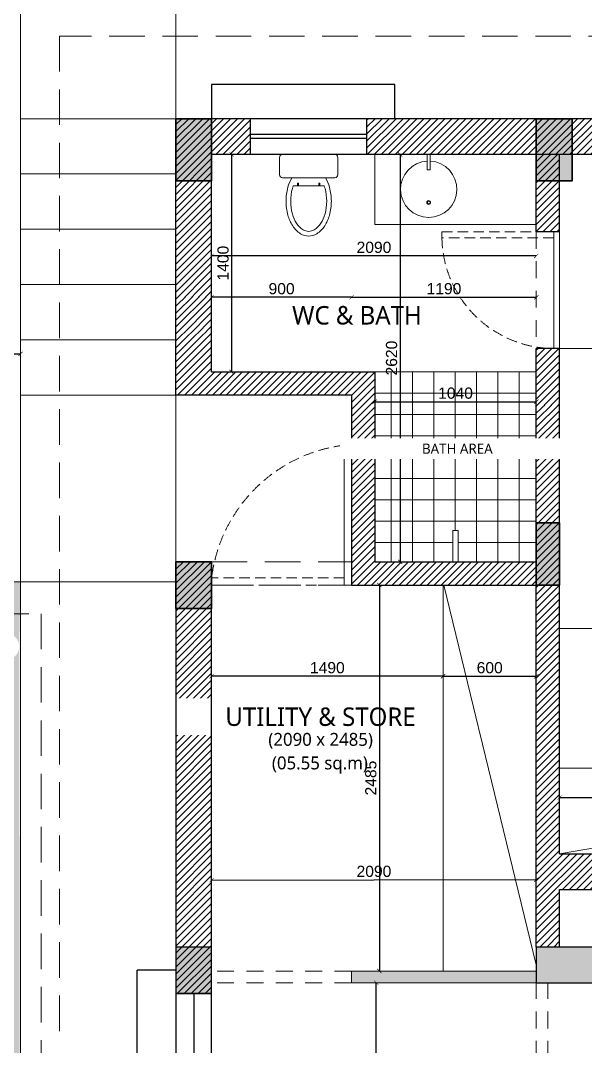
# Model space of a CAD drawing. Header units: millimetres. Extents: x 922141 to 965068, y 34629 to 256118.
# Drawn here: x 930969 to 934605, y 173463 to 180063 of the extents above; entities that cross this region are included whole.
import ezdxf

# ---------------------------------------------------------------- set-up
doc = ezdxf.new("R2010")
doc.units = ezdxf.units.MM
doc.header["$PDMODE"] = 35
for name, pattern in [('DASHED', [19.05, 12.7, -6.35]), ('DASHED2', [0.375, 0.25, -0.125]), ('HIDDEN', [0.35, 0.2, -0.15])]:
    doc.linetypes.add(name, pattern=pattern)
doc.layers.get('0').update_dxf_attribs({"plot": 0})
doc.layers.get('Defpoints').update_dxf_attribs({"color": 6})
for name, color, linetype, lineweight in [('A-HATCH', 251, 'Continuous', 9), ('ABA_04_rcc column', 3, 'Continuous', 35), ('HATCH', 8, 'Continuous', 5), ('MCA__ ARREDO', 133, 'Continuous', 5), ('MCA__ FINESTRE', 111, 'Continuous', 5), ('MCA__ LANDSCAPE', 136, 'Continuous', 5), ('MCA__ LAYOUT TESTO', 6, 'Continuous', 5), ('MCA__ MURI ESISTENTI SEZIONATI', 30, 'Continuous', 30), ('MCA__ SCALE', 154, 'Continuous', 18)]:
    doc.layers.add(name, color=color, linetype=linetype, lineweight=lineweight)
for name, color, linetype in [('ABA_09_ hatch rcc', 43, 'Continuous'), ('MCA__ FACCIATA', 140, 'Continuous'), ('MCA__ PISCINA ELEV.', 91, 'Continuous')]:
    doc.layers.add(name, color=color, linetype=linetype)
doc.styles.get("Standard").update_dxf_attribs({"font": 'arial.ttf'})
doc.dimstyles.new('ISO-25', dxfattribs={"dimtxt": 250, "dimasz": 20, "dimexe": 1.25, "dimexo": 0.625, "dimtad": 1, "dimdec": 1, "dimrnd": 5, "dimtxsty": 'Standard', "dimcen": 2.5, "dimadec": 0, "dimazin": 0, "dimtfac": 1, "dimtdec": 1, "dimtmove": 0, "dimatfit": 3, "dimfxl": 1, "dimarcsym": 0})
pattern_1 = [(45, (203389.098, -135196.515), (-22.4506403, 22.4506403), [])]

# ---------------------------------------------------------------- blocks, each defined once
blk = doc.blocks.new('_ArchTick')
at = {"color": 0, "linetype": 'ByBlock', "const_width": 0.15}
blk.add_lwpolyline([(-0.5, -0.5), (0.5, 0.5)], dxfattribs=at)
blk = doc.blocks.new('*D49')
at = {"layer": 'Defpoints', "color": 0, "transparency": 16777216}
for p in [(933099.9, 178374), (934288.8, 178374), (934288.8, 178282.4)]:
    blk.add_point(p, dxfattribs=at)
at = {"layer": 'MCA__ FACCIATA', "color": 0, "lineweight": -2, "transparency": 16777216}
blk.add_line((933099.9, 178282.4), (934288.8, 178282.4), dxfattribs=at)
at = {"layer": 'MCA__ FACCIATA', "color": 0, "lineweight": -2, "transparency": 16777216, "xscale": 27, "yscale": 27, "zscale": 27, "rotation": 180}
blk.add_blockref('_ArchTick', (933099.9, 178282.4), dxfattribs=at)
at = {"layer": 'MCA__ FACCIATA', "color": 0, "lineweight": -2, "transparency": 16777216, "xscale": 27, "yscale": 27, "zscale": 27}
blk.add_blockref('_ArchTick', (934288.8, 178282.4), dxfattribs=at)
at = {"layer": 'MCA__ FACCIATA', "color": 0, "lineweight": 0, "transparency": 16777216, "insert": (933694.3, 178337.1), "char_height": 72, "attachment_point": 5}
blk.add_mtext('1190', dxfattribs=at)
blk = doc.blocks.new('*D50')
at = {"layer": 'Defpoints', "color": 0, "transparency": 16777216}
for p in [(932198.8, 178300.7), (932198.8, 178282.4), (933099.9, 178300.7)]:
    blk.add_point(p, dxfattribs=at)
at = {"layer": 'MCA__ FACCIATA', "color": 0, "lineweight": -2, "transparency": 16777216}
blk.add_line((933099.9, 178282.4), (932198.8, 178282.4), dxfattribs=at)
at = {"layer": 'MCA__ FACCIATA', "color": 0, "lineweight": -2, "transparency": 16777216, "xscale": 27, "yscale": 27, "zscale": 27, "rotation": 180}
blk.add_blockref('_ArchTick', (932198.8, 178282.4), dxfattribs=at)
at = {"layer": 'MCA__ FACCIATA', "color": 0, "lineweight": -2, "transparency": 16777216, "xscale": 27, "yscale": 27, "zscale": 27}
blk.add_blockref('_ArchTick', (933099.9, 178282.4), dxfattribs=at)
at = {"layer": 'MCA__ FACCIATA', "color": 0, "lineweight": 0, "transparency": 16777216, "insert": (932649.3, 178337.1), "char_height": 72, "attachment_point": 5}
blk.add_mtext('900', dxfattribs=at)
blk = doc.blocks.new('ki')
at = {"layer": 'MCA__ ARREDO', "lineweight": 9}
for p, q in [((655928.5, 450050), (655928.5, 449900)), ((656403.5, 450075), (655953.5, 450075)), ((656428.5, 449900), (656428.5, 450050)), ((655953.5, 449875), (656403.5, 449875)), ((656045.6, 449805), (656311.4, 449805)), ((656092.1, 449827.4), (656082.3, 449827.4)), ((656082.3, 449827.4), (656082.3, 449804.9)), ((656082.3, 449804.9), (656092.1, 449804.9)), ((656092.1, 449804.9), (656092.1, 449827.4)), ((656264.7, 449827.4), (656274.4, 449827.4)), ((656264.7, 449804.9), (656264.7, 449827.4)), ((656274.4, 449804.9), (656264.7, 449804.9)), ((656274.4, 449827.4), (656274.4, 449804.9))]:
    blk.add_line(p, q, dxfattribs=at)
for centre, radius, start, end in [((655953.5, 450050), 25, 90, 180), ((656403.5, 450050), 25, 0, 90), ((655953.5, 449900), 25, 180, 270), ((656312.3, 449708.9), 323.5, 149.09657, 164.92686), ((656044.7, 449708.9), 323.5, 15.07314, 30.90343), ((656403.5, 449900), 25, 270, 0), ((656442.2, 449673.9), 458.1, 164.92686, 180), ((656442.2, 449673.9), 418.1, 164.92686, 180), ((656312.3, 449708.9), 283.5, 160.17598, 164.92686), ((656044.7, 449708.9), 283.5, 15.07314, 19.82402), ((655914.7, 449673.9), 418.1, 0, 15.07314), ((655914.7, 449673.9), 458.1, 0, 15.07314), ((656442.2, 449673.9), 458.1, 180, 195.07314), ((656442.2, 449673.9), 418.1, 180, 195.07314), ((655914.7, 449673.9), 418.1, 344.92686, 0), ((655914.7, 449673.9), 458.1, 344.92686, 0), ((656312.3, 449638.9), 323.5, 195.07314, 213.03155), ((656312.3, 449638.9), 283.5, 195.07314, 213.03155), ((656044.7, 449638.9), 283.5, 326.96845, 344.92686), ((656044.7, 449638.9), 323.5, 326.96845, 344.92686), ((656230.2, 449585.5), 225.5, 213.03155, 237.50023), ((656230.2, 449585.5), 185.5, 213.03155, 237.50023), ((656178.5, 449504.4), 89.3, 237.50023, 270), ((656178.5, 449504.4), 89.3, 270, 302.49977), ((656126.8, 449585.5), 185.5, 302.49977, 326.96845), ((656126.8, 449585.5), 225.5, 302.49977, 326.96845), ((656178.5, 449504.4), 129.3, 237.50023, 270), ((656178.5, 449504.4), 129.3, 270, 302.49977)]:
    blk.add_arc(centre, radius, start, end, dxfattribs=at)
blk = doc.blocks.new('*D55')
at = {"layer": 'Defpoints', "color": 0, "transparency": 16777216}
for p in [(934438.8, 175551.1), (937710.4, 175551.1), (937710.4, 175063.9)]:
    blk.add_point(p, dxfattribs=at)
at = {"layer": 'MCA__ FACCIATA', "color": 0, "lineweight": -2, "transparency": 16777216}
blk.add_line((934438.8, 175063.9), (937710.4, 175063.9), dxfattribs=at)
at = {"layer": 'MCA__ FACCIATA', "color": 0, "lineweight": -2, "transparency": 16777216, "xscale": 27, "yscale": 27, "zscale": 27, "rotation": 180}
blk.add_blockref('_ArchTick', (934438.8, 175063.9), dxfattribs=at)
at = {"layer": 'MCA__ FACCIATA', "color": 0, "lineweight": -2, "transparency": 16777216, "xscale": 27, "yscale": 27, "zscale": 27}
blk.add_blockref('_ArchTick', (937710.4, 175063.9), dxfattribs=at)
at = {"layer": 'MCA__ FACCIATA', "color": 0, "lineweight": 0, "transparency": 16777216, "insert": (936074.6, 175127.9), "char_height": 90, "attachment_point": 5}
blk.add_mtext('3270', dxfattribs=at)
blk = doc.blocks.new('*D66')
at = {"layer": 'Defpoints', "color": 0, "transparency": 16777216}
for p in [(933258.7, 173872.7), (933530.5, 173872.7), (933530.5, 171153)]:
    blk.add_point(p, dxfattribs=at)
at = {"layer": 'MCA__ FACCIATA', "color": 0, "lineweight": -2, "transparency": 16777216}
blk.add_line((933258.7, 171153), (933258.7, 173872.7), dxfattribs=at)
at = {"layer": 'MCA__ FACCIATA', "color": 0, "lineweight": -2, "transparency": 16777216, "xscale": 27, "yscale": 27, "zscale": 27}
for p, rotation in [((933258.7, 173872.7), 90), ((933258.7, 171153), 270)]:
    blk.add_blockref('_ArchTick', p, dxfattribs=dict(at, rotation=rotation))
at = {"layer": 'MCA__ FACCIATA', "color": 0, "lineweight": 0, "transparency": 16777216, "insert": (933203.9, 172512.8), "char_height": 72, "attachment_point": 5, "rotation": 90}
blk.add_mtext('2720', dxfattribs=at)
blk = doc.blocks.new('*D113')
at = {"layer": 'Defpoints', "color": 0, "transparency": 16777216}
for p in [(932323.8, 179201.2), (932323.8, 177802.7), (932327.4, 177802.7)]:
    blk.add_point(p, dxfattribs=at)
at = {"layer": 'MCA__ FACCIATA', "color": 0, "lineweight": -2, "transparency": 16777216}
blk.add_line((932327.4, 179201.2), (932327.4, 177802.7), dxfattribs=at)
at = {"layer": 'MCA__ FACCIATA', "color": 0, "lineweight": -2, "transparency": 16777216, "xscale": 27, "yscale": 27, "zscale": 27}
for p, rotation in [((932327.4, 179201.2), 90), ((932327.4, 177802.7), 270)]:
    blk.add_blockref('_ArchTick', p, dxfattribs=dict(at, rotation=rotation))
at = {"layer": 'MCA__ FACCIATA', "color": 0, "lineweight": 0, "transparency": 16777216, "insert": (932272.7, 178501.9), "char_height": 72, "attachment_point": 5, "rotation": 90}
blk.add_mtext('1400', dxfattribs=at)
blk = doc.blocks.new('*D114')
at = {"layer": 'Defpoints', "color": 0, "transparency": 16777216}
for p in [(933412.1, 179201.2), (933412.1, 176581), (933412.1, 176581)]:
    blk.add_point(p, dxfattribs=at)
at = {"layer": 'MCA__ FACCIATA', "color": 0, "lineweight": -2, "transparency": 16777216}
blk.add_line((933412.1, 179201.2), (933412.1, 176581), dxfattribs=at)
at = {"layer": 'MCA__ FACCIATA', "color": 0, "lineweight": -2, "transparency": 16777216, "xscale": 27, "yscale": 27, "zscale": 27}
for p, rotation in [((933412.1, 179201.2), 90), ((933412.1, 176581), 270)]:
    blk.add_blockref('_ArchTick', p, dxfattribs=dict(at, rotation=rotation))
at = {"layer": 'MCA__ FACCIATA', "color": 0, "lineweight": 0, "transparency": 16777216, "insert": (933357.3, 177891.1), "char_height": 72, "attachment_point": 5, "rotation": 90}
blk.add_mtext('2620', dxfattribs=at)
blk = doc.blocks.new('*D116')
at = {"layer": 'Defpoints', "color": 0, "transparency": 16777216}
for p in [(933248.8, 177610.6), (934288.8, 177610.6), (934288.8, 177610.6)]:
    blk.add_point(p, dxfattribs=at)
at = {"layer": 'MCA__ FACCIATA', "color": 0, "lineweight": -2, "transparency": 16777216}
blk.add_line((933248.8, 177610.6), (934288.8, 177610.6), dxfattribs=at)
at = {"layer": 'MCA__ FACCIATA', "color": 0, "lineweight": -2, "transparency": 16777216, "xscale": 27, "yscale": 27, "zscale": 27, "rotation": 180}
blk.add_blockref('_ArchTick', (933248.8, 177610.6), dxfattribs=at)
at = {"layer": 'MCA__ FACCIATA', "color": 0, "lineweight": -2, "transparency": 16777216, "xscale": 27, "yscale": 27, "zscale": 27}
blk.add_blockref('_ArchTick', (934288.8, 177610.6), dxfattribs=at)
at = {"layer": 'MCA__ FACCIATA', "color": 0, "lineweight": 0, "transparency": 16777216, "insert": (933768.8, 177665.3), "char_height": 72, "attachment_point": 5}
blk.add_mtext('1040', dxfattribs=at)
blk = doc.blocks.new('*D71')
at = {"layer": 'Defpoints', "color": 0, "transparency": 16777216}
for p in [(933352.5, 176431), (933278.6, 173947.7), (933352.5, 173947.7)]:
    blk.add_point(p, dxfattribs=at)
at = {"layer": 'MCA__ FACCIATA', "color": 0, "lineweight": -2, "transparency": 16777216}
blk.add_line((933278.6, 176431), (933278.6, 173947.7), dxfattribs=at)
at = {"layer": 'MCA__ FACCIATA', "color": 0, "lineweight": -2, "transparency": 16777216, "xscale": 27, "yscale": 27, "zscale": 27}
for p, rotation in [((933278.6, 176431), 90), ((933278.6, 173947.7), 270)]:
    blk.add_blockref('_ArchTick', p, dxfattribs=dict(at, rotation=rotation))
at = {"layer": 'MCA__ FACCIATA', "color": 0, "lineweight": 0, "transparency": 16777216, "insert": (933223.8, 175189.4), "char_height": 72, "attachment_point": 5, "rotation": 90}
blk.add_mtext('2485', dxfattribs=at)
blk = doc.blocks.new('*D119')
at = {"layer": 'Defpoints', "color": 0, "transparency": 16777216}
for p in [(933688.8, 176007.9), (934288.8, 176007.9), (934288.8, 175844.3)]:
    blk.add_point(p, dxfattribs=at)
at = {"layer": 'MCA__ FACCIATA', "color": 0, "lineweight": -2, "transparency": 16777216}
blk.add_line((933688.8, 175844.3), (934288.8, 175844.3), dxfattribs=at)
at = {"layer": 'MCA__ FACCIATA', "color": 0, "lineweight": -2, "transparency": 16777216, "xscale": 27, "yscale": 27, "zscale": 27, "rotation": 180}
blk.add_blockref('_ArchTick', (933688.8, 175844.3), dxfattribs=at)
at = {"layer": 'MCA__ FACCIATA', "color": 0, "lineweight": -2, "transparency": 16777216, "xscale": 27, "yscale": 27, "zscale": 27}
blk.add_blockref('_ArchTick', (934288.8, 175844.3), dxfattribs=at)
at = {"layer": 'MCA__ FACCIATA', "color": 0, "lineweight": 0, "transparency": 16777216, "insert": (933988.8, 175899.1), "char_height": 72, "attachment_point": 5}
blk.add_mtext('600', dxfattribs=at)
blk = doc.blocks.new('*D120')
at = {"layer": 'Defpoints', "color": 0, "transparency": 16777216}
for p in [(932198.8, 174532.5), (934288.8, 174536.2), (934288.8, 174536.2)]:
    blk.add_point(p, dxfattribs=at)
at = {"layer": 'MCA__ FACCIATA', "color": 0, "lineweight": -2, "transparency": 16777216}
blk.add_line((932198.8, 174532.5), (934288.8, 174536.2), dxfattribs=at)
at = {"layer": 'MCA__ FACCIATA', "color": 0, "lineweight": -2, "transparency": 16777216, "xscale": 27, "yscale": 27, "zscale": 27}
for p, rotation in [((932198.8, 174532.5), 180.1028966313054), ((934288.8, 174536.2), 0.1028966313054308)]:
    blk.add_blockref('_ArchTick', p, dxfattribs=dict(at, rotation=rotation))
at = {"layer": 'MCA__ FACCIATA', "color": 0, "lineweight": 0, "transparency": 16777216, "insert": (933243.7, 174589.1), "char_height": 72, "attachment_point": 5, "rotation": 0.1029}
blk.add_mtext('2090', dxfattribs=at)
blk = doc.blocks.new('*D122')
at = {"layer": 'Defpoints', "color": 0, "transparency": 16777216}
for p in [(932198.8, 178548.5), (932198.8, 178541.9), (934288.8, 178541.9)]:
    blk.add_point(p, dxfattribs=at)
at = {"layer": 'MCA__ FACCIATA', "color": 0, "lineweight": -2, "transparency": 16777216}
blk.add_line((934288.8, 178548.5), (932198.8, 178548.5), dxfattribs=at)
at = {"layer": 'MCA__ FACCIATA', "color": 0, "lineweight": -2, "transparency": 16777216, "xscale": 27, "yscale": 27, "zscale": 27, "rotation": 180}
blk.add_blockref('_ArchTick', (932198.8, 178548.5), dxfattribs=at)
at = {"layer": 'MCA__ FACCIATA', "color": 0, "lineweight": -2, "transparency": 16777216, "xscale": 27, "yscale": 27, "zscale": 27}
blk.add_blockref('_ArchTick', (934288.8, 178548.5), dxfattribs=at)
at = {"layer": 'MCA__ FACCIATA', "color": 0, "lineweight": 0, "transparency": 16777216, "insert": (933243.8, 178603.3), "char_height": 72, "attachment_point": 5}
blk.add_mtext('2090', dxfattribs=at)
blk = doc.blocks.new('*D125')
at = {"layer": 'Defpoints', "color": 0, "transparency": 16777216}
for p in [(932198.8, 176007.9), (933688.8, 176007.9), (932198.8, 175844.3)]:
    blk.add_point(p, dxfattribs=at)
at = {"layer": 'MCA__ FACCIATA', "color": 0, "lineweight": -2, "transparency": 16777216}
blk.add_line((933688.8, 175844.3), (932198.8, 175844.3), dxfattribs=at)
at = {"layer": 'MCA__ FACCIATA', "color": 0, "lineweight": -2, "transparency": 16777216, "xscale": 27, "yscale": 27, "zscale": 27, "rotation": 180}
blk.add_blockref('_ArchTick', (932198.8, 175844.3), dxfattribs=at)
at = {"layer": 'MCA__ FACCIATA', "color": 0, "lineweight": -2, "transparency": 16777216, "xscale": 27, "yscale": 27, "zscale": 27}
blk.add_blockref('_ArchTick', (933688.8, 175844.3), dxfattribs=at)
at = {"layer": 'MCA__ FACCIATA', "color": 0, "lineweight": 0, "transparency": 16777216, "insert": (932943.8, 175899.1), "char_height": 72, "attachment_point": 5}
blk.add_mtext('1490', dxfattribs=at)
blk = doc.blocks.new('*D72')
at = {"layer": 'Defpoints', "color": 0, "transparency": 16777216}
for p in [(930968.8, 177918.7), (927396.1, 177752.8), (930968.8, 177752.7)]:
    blk.add_point(p, dxfattribs=at)
at = {"layer": 'MCA__ FACCIATA', "color": 0, "lineweight": -2, "transparency": 16777216}
blk.add_line((927396.1, 177918.7), (930968.8, 177918.7), dxfattribs=at)
at = {"layer": 'MCA__ FACCIATA', "color": 0, "lineweight": -2, "transparency": 16777216, "xscale": 27, "yscale": 27, "zscale": 27}
for p, rotation in [((927396.1, 177918.7), 179.9986666182885), ((930968.8, 177918.7), 359.9986666182885)]:
    blk.add_blockref('_ArchTick', p, dxfattribs=dict(at, rotation=rotation))
at = {"layer": 'MCA__ FACCIATA', "color": 0, "lineweight": 0, "transparency": 16777216, "insert": (929182.4, 177973.5), "char_height": 72, "attachment_point": 5, "rotation": 359.99867}
blk.add_mtext('3575', dxfattribs=at)
blk = doc.blocks.new('dvdd')
at = {"layer": 'ABA_09_ hatch rcc'}
h = blk.add_hatch(color=256, dxfattribs=at)
h.dxf.hatch_style = 1
h.paths.add_polyline_path([(577021.8, 326286.2), (577251.8, 326286.2), (577251.8, 326586.2), (577021.8, 326586.2)])
h.paths.add_polyline_path([(579341.8, 326436.2), (579491.8, 326436.2), (579491.8, 326836.2), (579341.8, 326836.2)])
h.paths.add_polyline_path([(577251.8, 329436.2), (577021.8, 329436.2), (577021.8, 329036.2), (577251.8, 329036.2)])
h.paths.add_polyline_path([(579341.8, 329036.4), (579571.8, 329036.4), (579571.8, 329436.2), (579341.8, 329436.2)])
h.paths.add_polyline_path([(582991.8, 329436.2), (582761.8, 329436.2), (582761.8, 329036.2), (582991.8, 329036.2)])
at = {"layer": 'ABA_04_rcc column'}
for points in [[(577251.8, 329436.2), (577021.8, 329436.2), (577021.8, 329036.2), (577251.8, 329036.2)], [(579571.8, 329436.2), (579341.8, 329436.2), (579341.8, 329036.4), (579571.8, 329036.4)], [(582991.8, 329436.2), (582761.8, 329436.2), (582761.8, 329036.2), (582991.8, 329036.2)], [(579491.8, 326836.2), (579341.8, 326836.2), (579341.8, 326436.2), (579491.8, 326436.2)], [(577021.8, 326586.2), (577251.8, 326586.2), (577251.8, 326286.2), (577021.8, 326286.2)]]:
    blk.add_lwpolyline(points, close=True, dxfattribs=at)

msp = doc.modelspace()

# ---------------------------------------------------------------- hatches: boundary and pattern name
at = {"layer": 'MCA__ LANDSCAPE'}
h = msp.add_hatch(color=256, dxfattribs=at)
h.dxf.hatch_style = 1
h.paths.add_polyline_path([(933098.75, 173947.69), (933098.75, 173872.69), (934288.75, 173872.69), (934288.75, 173947.69)])
at = {"layer": 'MCA__ SCALE'}
h = msp.add_hatch(dxfattribs=at)
h.set_pattern_fill('ANSI31', color=256, scale=10)
h.set_pattern_definition(pattern_1)
h.paths.add_polyline_path([(934288.75, 178751.2), (934288.75, 178702.65), (934438.75, 178702.65), (934438.75, 179201.2), (934288.75, 179201.2)])
at = {"layer": 'MCA__ SCALE', "true_color": 0xc7c8ca}
h = msp.add_hatch(dxfattribs=at)
h.set_pattern_fill('AR-SAND', color=9, scale=2.8)
h.set_pattern_definition([(37.5, (351573.65, -135196.52), (-4.480088, 137.035706), [0, -108.1024, 0, -120.904, 0, -115.57]), (7.5, (351573.65, -135196.52), (125.86652, 200.71103), [0, -58.3184, 0, -97.4344, 0, -37.338]), (327.5, (351486.17, -135196.52), (221.477864, 0.402412), [0, -35.56, 0, -128.016, 0, -167.132]), (317.5, (351486.17, -135196.52), (213.795807, 62.42021), [0, -17.78, 0, -83.9216, 0, -96.012])])
h.paths.add_polyline_path([(930960.46, 176035.16, -1), (930790.46, 176035.16, -1), (930960.46, 176035.16), (930964.66, 176246.41), (930668.75, 176246.41), (930668.75, 170452.69), (930968.75, 170452.69)])
h.paths.add_polyline_path([(930968.75, 176452.69), (930668.75, 176452.69), (930668.75, 176246.41), (930968.75, 176246.41)])

# ---------------------------------------------------------------- linework, layer by layer
at = {"layer": 'HATCH', "linetype": 'HIDDEN', "lineweight": 9, "ltscale": 540}
for p, q in [((933098.75, 173947.69), (932198.75, 173947.69)), ((933098.75, 173872.69), (932198.75, 173872.69)), ((934288.75, 172823.45), (934288.75, 173872.69)), ((934363.75, 172823.45), (934363.75, 173872.69))]:
    msp.add_line(p, q, dxfattribs=at)
at = {"layer": 'MCA__ ARREDO', "lineweight": 9}
for p, q in [((933248.75, 178751.2), (933248.75, 179201.2)), ((934288.75, 178751.2), (933248.75, 178751.2)), ((934438.75, 174702.69), (937710.39, 175252.69)), ((934438.75, 175252.69), (937710.39, 175252.69))]:
    msp.add_line(p, q, dxfattribs=at)
for points in [[(933605.54, 179201.2), (933586.81, 179201.2), (933586.81, 179102.2), (933605.54, 179102.2)], [(933098.75, 177331.05), (933098.75, 176431.05), (933051.98, 176431.05), (933051.98, 177331.05)], [(933785.93, 176781.52), (933751.58, 176781.52), (933751.58, 176581.05), (933785.93, 176581.05)]]:
    msp.add_lwpolyline(points, close=True, dxfattribs=at)
at = {"layer": 'MCA__ ARREDO', "linetype": 'DASHED2', "lineweight": 9, "ltscale": 270}
for points in [[(934400.87, 178664.77), (933681.19, 178664.77), (933681.19, 178702.65), (934400.87, 178702.65)], [(933051.98, 176477.82), (932198.75, 176477.82), (932198.75, 176431.05), (933051.98, 176431.05)]]:
    msp.add_lwpolyline(points, close=True, dxfattribs=at)
at = {"layer": 'MCA__ ARREDO', "lineweight": 9}
for radius in [12.31, 9.31]:
    msp.add_circle((933596.17, 178891.88), radius, dxfattribs=at)
msp.add_arc((933596.17, 178977.31), 181.03, 92.965431, 87.034569, dxfattribs=at)
at = {"layer": 'MCA__ ARREDO', "linetype": 'DASHED2', "lineweight": 9, "ltscale": 270}
msp.add_arc((933173.08, 176356.72), 981.82, 97.084801, 172.915199, dxfattribs=at)
at = {"layer": 'MCA__ FACCIATA'}
for p, q in [((933198.75, 179431.2), (932448.75, 179431.2)), ((933198.75, 179328.7), (932448.75, 179328.7)), ((933198.75, 179303.7), (932448.75, 179303.7)), ((933198.75, 179201.2), (932448.75, 179201.2)), ((931968.75, 173952.69), (931718.75, 173952.69)), ((931718.75, 173001.69), (931718.75, 173952.69)), ((932083.75, 173802.69), (932083.75, 173202.69))]:
    msp.add_line(p, q, dxfattribs=at)
for points in [[(933378.75, 179431.2), (933378.75, 179650.69), (932198.75, 179650.69), (932198.75, 179431.2)], [(932198.75, 173202.69), (932198.75, 173802.69), (931968.75, 173802.69), (931968.75, 173202.69)]]:
    msp.add_lwpolyline(points, dxfattribs=at)
at = {"layer": 'MCA__ FINESTRE', "linetype": 'DASHED', "ltscale": 18}
for p, q in [((931218.75, 179962.65), (931218.75, 173525.69)), ((937940.39, 179962.65), (931218.75, 179962.65)), ((932198.75, 176581.05), (933098.75, 176581.05)), ((932198.75, 176431.05), (933098.75, 176431.05))]:
    msp.add_line(p, q, dxfattribs=at)
msp.add_lwpolyline([(931101.14, 169348.42), (924965.41, 169348.42), (924965.41, 176246.41), (931101.14, 176246.41)], close=True, dxfattribs=at)
at = {"layer": 'MCA__ MURI ESISTENTI SEZIONATI'}
for p, q in [((932448.75, 179431.2), (931968.75, 179431.2)), ((932448.75, 179201.2), (932448.75, 179431.2)), ((935354.33, 179431.2), (933198.75, 179431.2)), ((933198.75, 179201.2), (933198.75, 179431.2)), ((932448.75, 179201.2), (932198.75, 179201.2)), ((935354.33, 179201.2), (933198.75, 179201.2)), ((934288.75, 178702.65), (934288.75, 179201.2)), ((934438.75, 178702.65), (934438.75, 179201.2)), ((934438.75, 178702.65), (934288.75, 178702.65)), ((934438.75, 177952.65), (934288.75, 177952.65)), ((934438.75, 177952.65), (934288.75, 177952.65)), ((932198.75, 177802.69), (933248.75, 177802.69)), ((933248.75, 177802.69), (933248.75, 176581.05)), ((933098.75, 177652.69), (931968.75, 177652.69)), ((933098.75, 177652.69), (933098.75, 176431.05)), ((931968.75, 176581.05), (932198.75, 176581.05)), ((933248.75, 176581.05), (934288.75, 176581.05)), ((933098.75, 176431.05), (934288.75, 176431.05)), ((934438.75, 174702.69), (937710.39, 174702.69)), ((934438.75, 174102.69), (934438.75, 174472.69)), ((934438.75, 174472.69), (937710.39, 174472.69))]:
    msp.add_line(p, q, dxfattribs=at)
for points in [[(932198.75, 174102.69), (931968.75, 174102.69), (931968.75, 173802.69), (932198.75, 173802.69)], [(934760.39, 173872.69), (934760.39, 174102.69), (934288.75, 174102.69), (934288.75, 173872.69)]]:
    msp.add_lwpolyline(points, close=True, dxfattribs=at)
at = {"layer": 'MCA__ SCALE'}
for p, q in [((930968.75, 179431.2), (930968.75, 180231.2)), ((931968.75, 179431.2), (931968.75, 180231.2)), ((930968.75, 176452.69), (930968.75, 179431.2)), ((931968.75, 179431.2), (930968.75, 179431.2)), ((931968.75, 179075.5), (930968.75, 179075.5)), ((931968.75, 178719.8), (930968.75, 178719.8)), ((931968.75, 178364.09), (930968.75, 178364.09)), ((931968.75, 178008.39), (930968.75, 178008.39)), ((933248.75, 177802.69), (934288.75, 177802.69)), ((931968.75, 177652.69), (930968.75, 177652.69)), ((931968.75, 176581.05), (931968.75, 177652.69)), ((931968.75, 176452.69), (927435.01, 176452.69)), ((930968.75, 170452.69), (930968.75, 176452.69)), ((934288.75, 173947.69), (933098.75, 173947.69)), ((933098.75, 173947.69), (933098.75, 173872.69)), ((934288.75, 173872.69), (933098.75, 173872.69))]:
    msp.add_line(p, q, dxfattribs=at)

# ---------------------------------------------------------------- block references
at = {"layer": 'MCA__ PISCINA ELEV.', "xscale": 0.7500000000000001, "yscale": 0.7500000000000001, "zscale": 0.7500000000000001}
msp.add_blockref('ki', (440689.89, -158355.08), dxfattribs=at)

# ---------------------------------------------------------------- texts
at = {"layer": 'MCA__ LAYOUT TESTO', "color": 14, "attachment_point": 1, "bg_fill": 2}
for s, width, insert, char_height in [('\\pxqc;{\\fSegoe UI Light|b0|i0|c0|p34;WC & BATH}', 2599.6675, (931834.35, 178225.84, 0), 118.6523), ("\\pxqc;{\\fSegoe UI Light|b0|i0|c0|p34;GRANDPARENT'S BEDROOM }", 2888.5195, (934346.64, 177521.24, 0), 131.8359)]:
    msp.add_mtext_dynamic_manual_height_columns(s, width=width, gutter_width=1, heights=[0], dxfattribs=dict(at, insert=insert, char_height=char_height))

# ---------------------------------------------------------------- dimensions: what is measured, and where the dimension line sits
at = {"layer": 'MCA__ FACCIATA', "color": 252, "lineweight": 0, "true_color": 0x939598}
for p1, p2, distance, override, picture, middle in [((934288.75, 178541.86), (932198.75, 178541.86), -6.64, {"dimtxt": 72, "dimasz": 27, "dimgap": 18, "dimblk1": 'ArchTick', "dimblk2": 'ArchTick', "dimsah": 1, "dimse1": 1, "dimse2": 1}, '*D122', (933243.75, 178603.27)), ((927396.1011, 177752.7727), (930968.7537, 177752.6896), 165.9676, {"dimtxt": 72, "dimasz": 27, "dimgap": 18, "dimblk1": 'ArchTick', "dimblk2": 'ArchTick', "dimsah": 1, "dimse1": 1, "dimse2": 1}, '*D72', (929182.4325, 177973.4845)), ((933688.75, 176007.85), (932198.75, 176007.85), 163.55, {"dimtxt": 72, "dimasz": 27, "dimgap": 18, "dimblk1": 'ArchTick', "dimblk2": 'ArchTick', "dimsah": 1, "dimse1": 1, "dimse2": 1}, '*D125', (932943.75, 175899.06)), ((933688.75, 176007.85), (934288.75, 176007.85), -163.55, {"dimtxt": 72, "dimasz": 27, "dimgap": 18, "dimblk1": 'ArchTick', "dimblk2": 'ArchTick', "dimsah": 1, "dimse1": 1, "dimse2": 1}, '*D119', (933988.75, 175899.06)), ((934438.75, 175551.05), (937710.39, 175551.05), -487.12, {"dimtxt": 90, "dimasz": 27, "dimgap": 18, "dimblk1": 'ArchTick', "dimblk2": 'ArchTick', "dimsah": 1, "dimse1": 1, "dimse2": 1}, '*D55', (936074.57, 175127.92)), ((932198.75, 174532.49), (934288.75, 174536.25), 0, {"dimtxt": 72, "dimasz": 27, "dimgap": 18, "dimblk1": 'ArchTick', "dimblk2": 'ArchTick', "dimsah": 1, "dimse1": 1, "dimse2": 1}, '*D120', (933243.66, 174589.13)), ((933530.53, 171152.96), (933530.53, 173872.69), 271.83, {"dimtxt": 72, "dimasz": 27, "dimgap": 18, "dimblk1": 'ArchTick', "dimblk2": 'ArchTick', "dimsah": 1, "dimse1": 1, "dimse2": 1}, '*D66', (933203.94, 172512.82))]:
    dim = msp.add_aligned_dim(p1=p1, p2=p2, distance=distance, dimstyle='ISO-25', override=override, dxfattribs=at)
    dim.commit()
    dim.dimension.update_dxf_attribs({"geometry": picture, "text_midpoint": middle})

# ---------------------------------------------------------------- next in the draw order: hatches: boundary and pattern name
at = {"layer": 'A-HATCH', "ltscale": 600, "true_color": 0xc7c8ca}
h = msp.add_hatch(dxfattribs=at)
h.set_pattern_fill('CTYSQ6ST', color=9, scale=0.9)
h.set_pattern_definition([(0, (203389.1, -135196.52), (0, 137.16), []), (90, (203389.1, -135196.52), (-137.16, 8e-15), [])])
h.paths.add_polyline_path([(933248.75, 177802.69), (934288.75, 177802.69), (934288.75, 176581.05), (933785.93, 176581.05), (933785.93, 176781.52), (933751.58, 176781.52), (933751.58, 176581.05), (933248.75, 176581.05)])
h.paths.add_polyline_path([(933528.12, 177357.73), (933528.12, 177258.85), (934015.7, 177258.85), (934015.7, 177357.73)], flags=24)
h.paths.add_polyline_path([(933635.42, 177721.7), (933635.42, 177611.42), (933880.18, 177611.42), (933880.18, 177721.7)], flags=24)
h.paths.add_polyline_path([(933300.97, 177761.8), (933411.25, 177761.8), (933411.25, 178014.56), (933300.97, 178014.56)], flags=24)
at = {"layer": 'MCA__ SCALE'}
h = msp.add_hatch(dxfattribs=at)
h.set_pattern_fill('ANSI31', color=256, scale=10)
h.set_pattern_definition([(45, (303470.79, 103732.627), (-22.4506403, 22.4506403), [])])
h.paths.add_polyline_path([(936854.33, 179201.2), (936854.33, 179431.2), (937940.39, 179431.2), (937940.39, 178112.69), (937710.39, 178112.69), (937710.39, 179201.2)])
h.paths.add_polyline_path([(937710.39, 176250.56), (937710.39, 177712.69), (937940.39, 177712.69), (937940.39, 176250.56)])
h.paths.add_polyline_path([(933198.75, 179201.2), (933198.75, 179431.2), (935354.33, 179431.2), (935354.33, 179201.2)])
h.paths.add_polyline_path([(932198.75, 175673.22), (932198.75, 176581.05), (931968.75, 176581.05), (931968.75, 174102.69), (931968.75, 173802.69), (932198.75, 173802.69), (932198.75, 174102.69)])
h = msp.add_hatch(dxfattribs=at)
h.set_pattern_fill('ANSI31', color=256, scale=10)
h.set_pattern_definition(pattern_1)
h.paths.add_polyline_path([(931968.75, 177652.69), (931968.75, 179431.2), (932448.75, 179431.2), (932448.75, 179201.2), (932198.75, 179201.2), (932198.75, 177802.69), (933248.75, 177802.69), (933248.75, 176581.05), (934288.75, 176581.05), (934288.75, 177952.65), (934438.75, 177952.65), (934438.75, 174702.69), (935724.83, 174702.69), (935724.83, 174472.69), (934438.75, 174472.69), (934438.75, 174102.69), (934288.75, 174102.69), (934288.75, 176431.05), (933098.75, 176431.05), (933098.75, 177652.69)])

# ---------------------------------------------------------------- next in the draw order: linework, layer by layer
at = {"layer": 'HATCH', "linetype": 'HIDDEN', "lineweight": 9, "ltscale": 540}
for p, q in [((934288.75, 178702.65), (934288.75, 177952.65)), ((934438.75, 178702.65), (934438.75, 177952.65))]:
    msp.add_line(p, q, dxfattribs=at)
at = {"layer": 'MCA__ ARREDO', "lineweight": 9}
msp.add_lwpolyline([(934438.75, 177952.65), (934438.75, 178702.65), (934400.87, 178702.65), (934400.87, 177952.65)], close=True, dxfattribs=at)
msp.add_lwpolyline([(934438.75, 177952.65), (936538.75, 177952.65), (936538.75, 176152.65), (934438.75, 176152.65)], dxfattribs=at)
at = {"layer": 'MCA__ ARREDO', "linetype": 'DASHED2', "lineweight": 9, "ltscale": 270}
msp.add_arc((934406.33, 178677.89), 725.25, 181.036377, 269.568652, dxfattribs=at)
at = {"layer": 'MCA__ MURI ESISTENTI SEZIONATI'}
for p, q in [((931968.75, 177652.69), (931968.75, 179431.2)), ((932198.75, 177802.69), (932198.75, 179201.2)), ((934288.75, 176581.05), (934288.75, 177952.65)), ((934438.75, 174702.69), (934438.75, 177952.65))]:
    msp.add_line(p, q, dxfattribs=at)

# ---------------------------------------------------------------- next in the draw order: dimensions: what is measured, and where the dimension line sits
at = {"layer": 'MCA__ FACCIATA', "color": 252, "lineweight": 0, "true_color": 0x939598}
for p1, p2, distance, picture, middle in [((932323.75, 179201.2), (932323.75, 177802.69), 3.67, '*D113', (932272.66, 178501.94)), ((933412.0965, 179201.1997), (933412.0965, 176581.0465), 0, '*D114', (933357.3353, 177891.1231)), ((933099.88, 178300.69), (932198.75, 178300.69), 18.32, '*D50', (932649.32, 178337.14)), ((933099.88, 178373.97), (934288.75, 178373.97), -91.59, '*D49', (933694.32, 178337.14)), ((933248.75, 177610.57), (934288.75, 177610.57), 0, '*D116', (933768.75, 177665.33))]:
    dim = msp.add_aligned_dim(p1=p1, p2=p2, distance=distance, dimstyle='ISO-25', override={"dimtxt": 72, "dimasz": 27, "dimgap": 18, "dimblk1": 'ArchTick', "dimblk2": 'ArchTick', "dimsah": 1, "dimse1": 1, "dimse2": 1}, dxfattribs=at)
    dim.commit()
    dim.dimension.update_dxf_attribs({"geometry": picture, "text_midpoint": middle})

# ---------------------------------------------------------------- next in the draw order: texts
at = {"layer": 'MCA__ LAYOUT TESTO', "color": 14, "insert": (932586.85, 175328.46), "char_height": 83.0566, "attachment_point": 1, "bg_fill": 2}
msp.add_mtext_dynamic_manual_height_columns('{\\fSegoe UI Light|b0|i0|c0|p34;(05.55 sq.m)}', width=882.6152, gutter_width=1, heights=[0], dxfattribs=at)

# ---------------------------------------------------------------- next in the draw order: texts
at = {"layer": 'MCA__ LAYOUT TESTO', "color": 14, "insert": (932563.87, 175480.01), "char_height": 83.0566, "attachment_point": 1, "bg_fill": 2}
msp.add_mtext_dynamic_manual_height_columns('{\\fSegoe UI Light|b0|i0|c0|p34;(2090 x 2485)}', width=882.6152, gutter_width=1, heights=[0], dxfattribs=at)

# ---------------------------------------------------------------- next in the draw order: texts
at = {"layer": 'MCA__ LAYOUT TESTO', "color": 14, "insert": (931599.75, 175643.5, 0), "char_height": 118.6523, "attachment_point": 1, "bg_fill": 2}
msp.add_mtext_dynamic_manual_height_columns('\\pxqc;{\\fSegoe UI Light|b0|i0|c0|p34;UTILITY & STORE }', width=2599.6675, gutter_width=1, heights=[0], dxfattribs=at)

# ---------------------------------------------------------------- next in the draw order: hatches: boundary and pattern name
at = {"layer": 'MCA__ MURI ESISTENTI SEZIONATI'}
h = msp.add_hatch(color=256, dxfattribs=at)
h.dxf.hatch_style = 1
h.paths.add_polyline_path([(934518.75, 173872.69), (934760.39, 173872.69), (934760.39, 174102.69), (934288.75, 174102.69), (934288.75, 173872.69)])
h.paths.add_polyline_path([(934760.39, 169671.69), (934760.39, 169901.69), (934518.75, 169901.69), (934288.75, 169901.69), (934288.75, 169671.69)])
h.paths.add_polyline_path([(941453.39, 177662.69), (941683.39, 177662.69), (941683.39, 177882.69), (941683.39, 177997.69), (941683.39, 178112.69), (941453.39, 178112.69), (941453.39, 177882.69)])
h.paths.add_polyline_path([(944003.39, 177662.69), (944233.39, 177662.69), (944233.39, 178112.69), (944003.39, 178112.69), (944003.39, 177882.69)])
h.paths.add_polyline_path([(945783.39, 178112.69), (945783.39, 177662.69), (946013.39, 177662.69), (946013.39, 177882.69), (946013.39, 178112.69)])
h.paths.add_polyline_path([(941453.39, 173872.69), (941683.39, 173872.69), (941683.39, 174102.69), (941683.39, 174147.69), (941683.39, 174322.69), (941453.39, 174322.69), (941453.39, 174102.69)])
h.paths.add_polyline_path([(941453.39, 169451.69), (941683.39, 169451.69), (941683.39, 169901.69), (941453.39, 169901.69), (941453.39, 169671.69)])
h.paths.add_polyline_path([(945783.39, 172234.69), (946013.39, 172234.69), (946013.39, 172454.69), (946013.39, 172684.69), (945783.39, 172684.69), (945783.39, 172454.69)])
h.paths.add_polyline_path([(937726.63, 178112.69), (937940.39, 177882.69), (937940.39, 177712.69), (937710.39, 177712.69), (937710.39, 178112.69)])
h.paths.add_polyline_path([(949781.39, 172454.69), (950181.39, 172454.69), (950181.39, 172684.69), (950011.39, 172684.69), (949781.39, 172684.69)])
h.paths.add_polyline_path([(938110.39, 169671.69), (938110.39, 169901.69), (937710.39, 169901.69), (937710.39, 169671.69)])
h.paths.add_polyline_path([(952997.43, 172454.69), (953247.43, 172454.69), (953247.43, 172569.69), (953247.43, 172684.69), (952847.43, 172684.69), (952847.43, 172454.69)])
h.paths.add_polyline_path([(950011.39, 177882.69), (950181.39, 177882.69), (950181.39, 178112.69), (949781.39, 178112.69), (949781.39, 177882.69)])
h.paths.add_polyline_path([(937710.39, 173872.69), (937710.39, 174102.69), (937940.39, 174102.69), (938100.39, 174102.69), (938100.39, 173872.69)])
h.paths.add_polyline_path([(952833.39, 177882.69), (953233.39, 177882.69), (953233.39, 178112.69), (952833.39, 178112.69)])
h.paths.add_polyline_path([(931968.75, 173802.69), (932198.75, 173802.69), (932198.75, 173872.69), (932198.75, 174102.69), (931968.75, 174102.69)])
h.paths.add_polyline_path([(931968.75, 169786.69), (931968.75, 169735.15), (931968.75, 169671.69), (932198.75, 169671.69), (932198.75, 169901.69), (932198.75, 169971.69), (931968.75, 169971.69), (931968.75, 169901.69)])
h.paths.add_polyline_path([(955047.43, 177882.69), (955117.43, 177882.69), (955347.43, 177882.69), (955347.43, 177912.69), (955347.43, 178112.69), (955047.43, 178112.69)])
h.paths.add_polyline_path([(941453.39, 166971.69), (941753.39, 166971.69), (941753.39, 167043.9), (941753.39, 167087.16), (941753.39, 167201.69), (941683.39, 167201.69), (941453.39, 167201.69)])
h.paths.add_polyline_path([(945714.55, 167043.9), (945714.55, 166971.69), (946013.39, 166971.69), (946013.39, 167201.69), (945783.39, 167201.69), (945714.55, 167201.69), (945714.55, 167087.16)])
h.paths.add_polyline_path([(954097.43, 174832.88), (954327.43, 174832.88), (954327.43, 175132.88), (954097.43, 175132.88)])
h.paths.add_polyline_path([(949781.39, 174909.99), (950011.39, 174909.99), (950011.39, 175139.99), (949781.39, 175139.99)])
h.paths.add_polyline_path([(937940.39, 177882.69), (937940.39, 178112.69), (937726.63, 178112.69)])
h.paths.add_polyline_path([(950011.39, 174909.99), (950181.39, 174909.99), (950181.39, 175139.99), (950011.39, 175139.99)])

# ---------------------------------------------------------------- next in the draw order: linework, layer by layer
at = {"layer": 'MCA__ ARREDO', "lineweight": 9}
for p, q in [((933688.75, 173947.69), (933688.75, 176431.05)), ((933693.75, 176431.05), (934288.75, 173987.69))]:
    msp.add_line(p, q, dxfattribs=at)
at = {"layer": 'MCA__ MURI ESISTENTI SEZIONATI'}
for p, q in [((931968.75, 176581.05), (931968.75, 174102.69)), ((932198.75, 174102.69), (932198.75, 176581.05)), ((934288.75, 174102.69), (934288.75, 176431.05))]:
    msp.add_line(p, q, dxfattribs=at)

# ---------------------------------------------------------------- next in the draw order: dimensions: what is measured, and where the dimension line sits
at = {"layer": 'MCA__ FACCIATA', "color": 252, "lineweight": 0, "true_color": 0x939598}
dim = msp.add_aligned_dim(p1=(933352.54, 176431.05), p2=(933352.54, 173947.69), distance=-73.95, dimstyle='ISO-25', override={"dimtxt": 72, "dimasz": 27, "dimgap": 18, "dimblk1": 'ArchTick', "dimblk2": 'ArchTick', "dimsah": 1, "dimse1": 1, "dimse2": 1}, dxfattribs=at)
dim.commit()
dim.dimension.update_dxf_attribs({"geometry": '*D71', "text_midpoint": (933223.84, 175189.37)})

# ---------------------------------------------------------------- next in the draw order: texts
at = {"layer": 'MCA__ ARREDO', "lineweight": 9, "insert": (933058.24, 177341.25, 0), "char_height": 65.918, "attachment_point": 1, "bg_fill": 2}
msp.add_mtext_dynamic_manual_height_columns('\\pxqc;{\\fSegoe UI Light|b0|i0|c0|p34;BATH AREA}', width=1444.2597, gutter_width=1, heights=[0], dxfattribs=at)

# ---------------------------------------------------------------- next in the draw order: block references
at = {"layer": 'MCA__ MURI ESISTENTI SEZIONATI', "color": 6}
msp.add_blockref('dvdd', (354946.99, -150005.02), dxfattribs=at)

doc.saveas('drawing.dxf')
